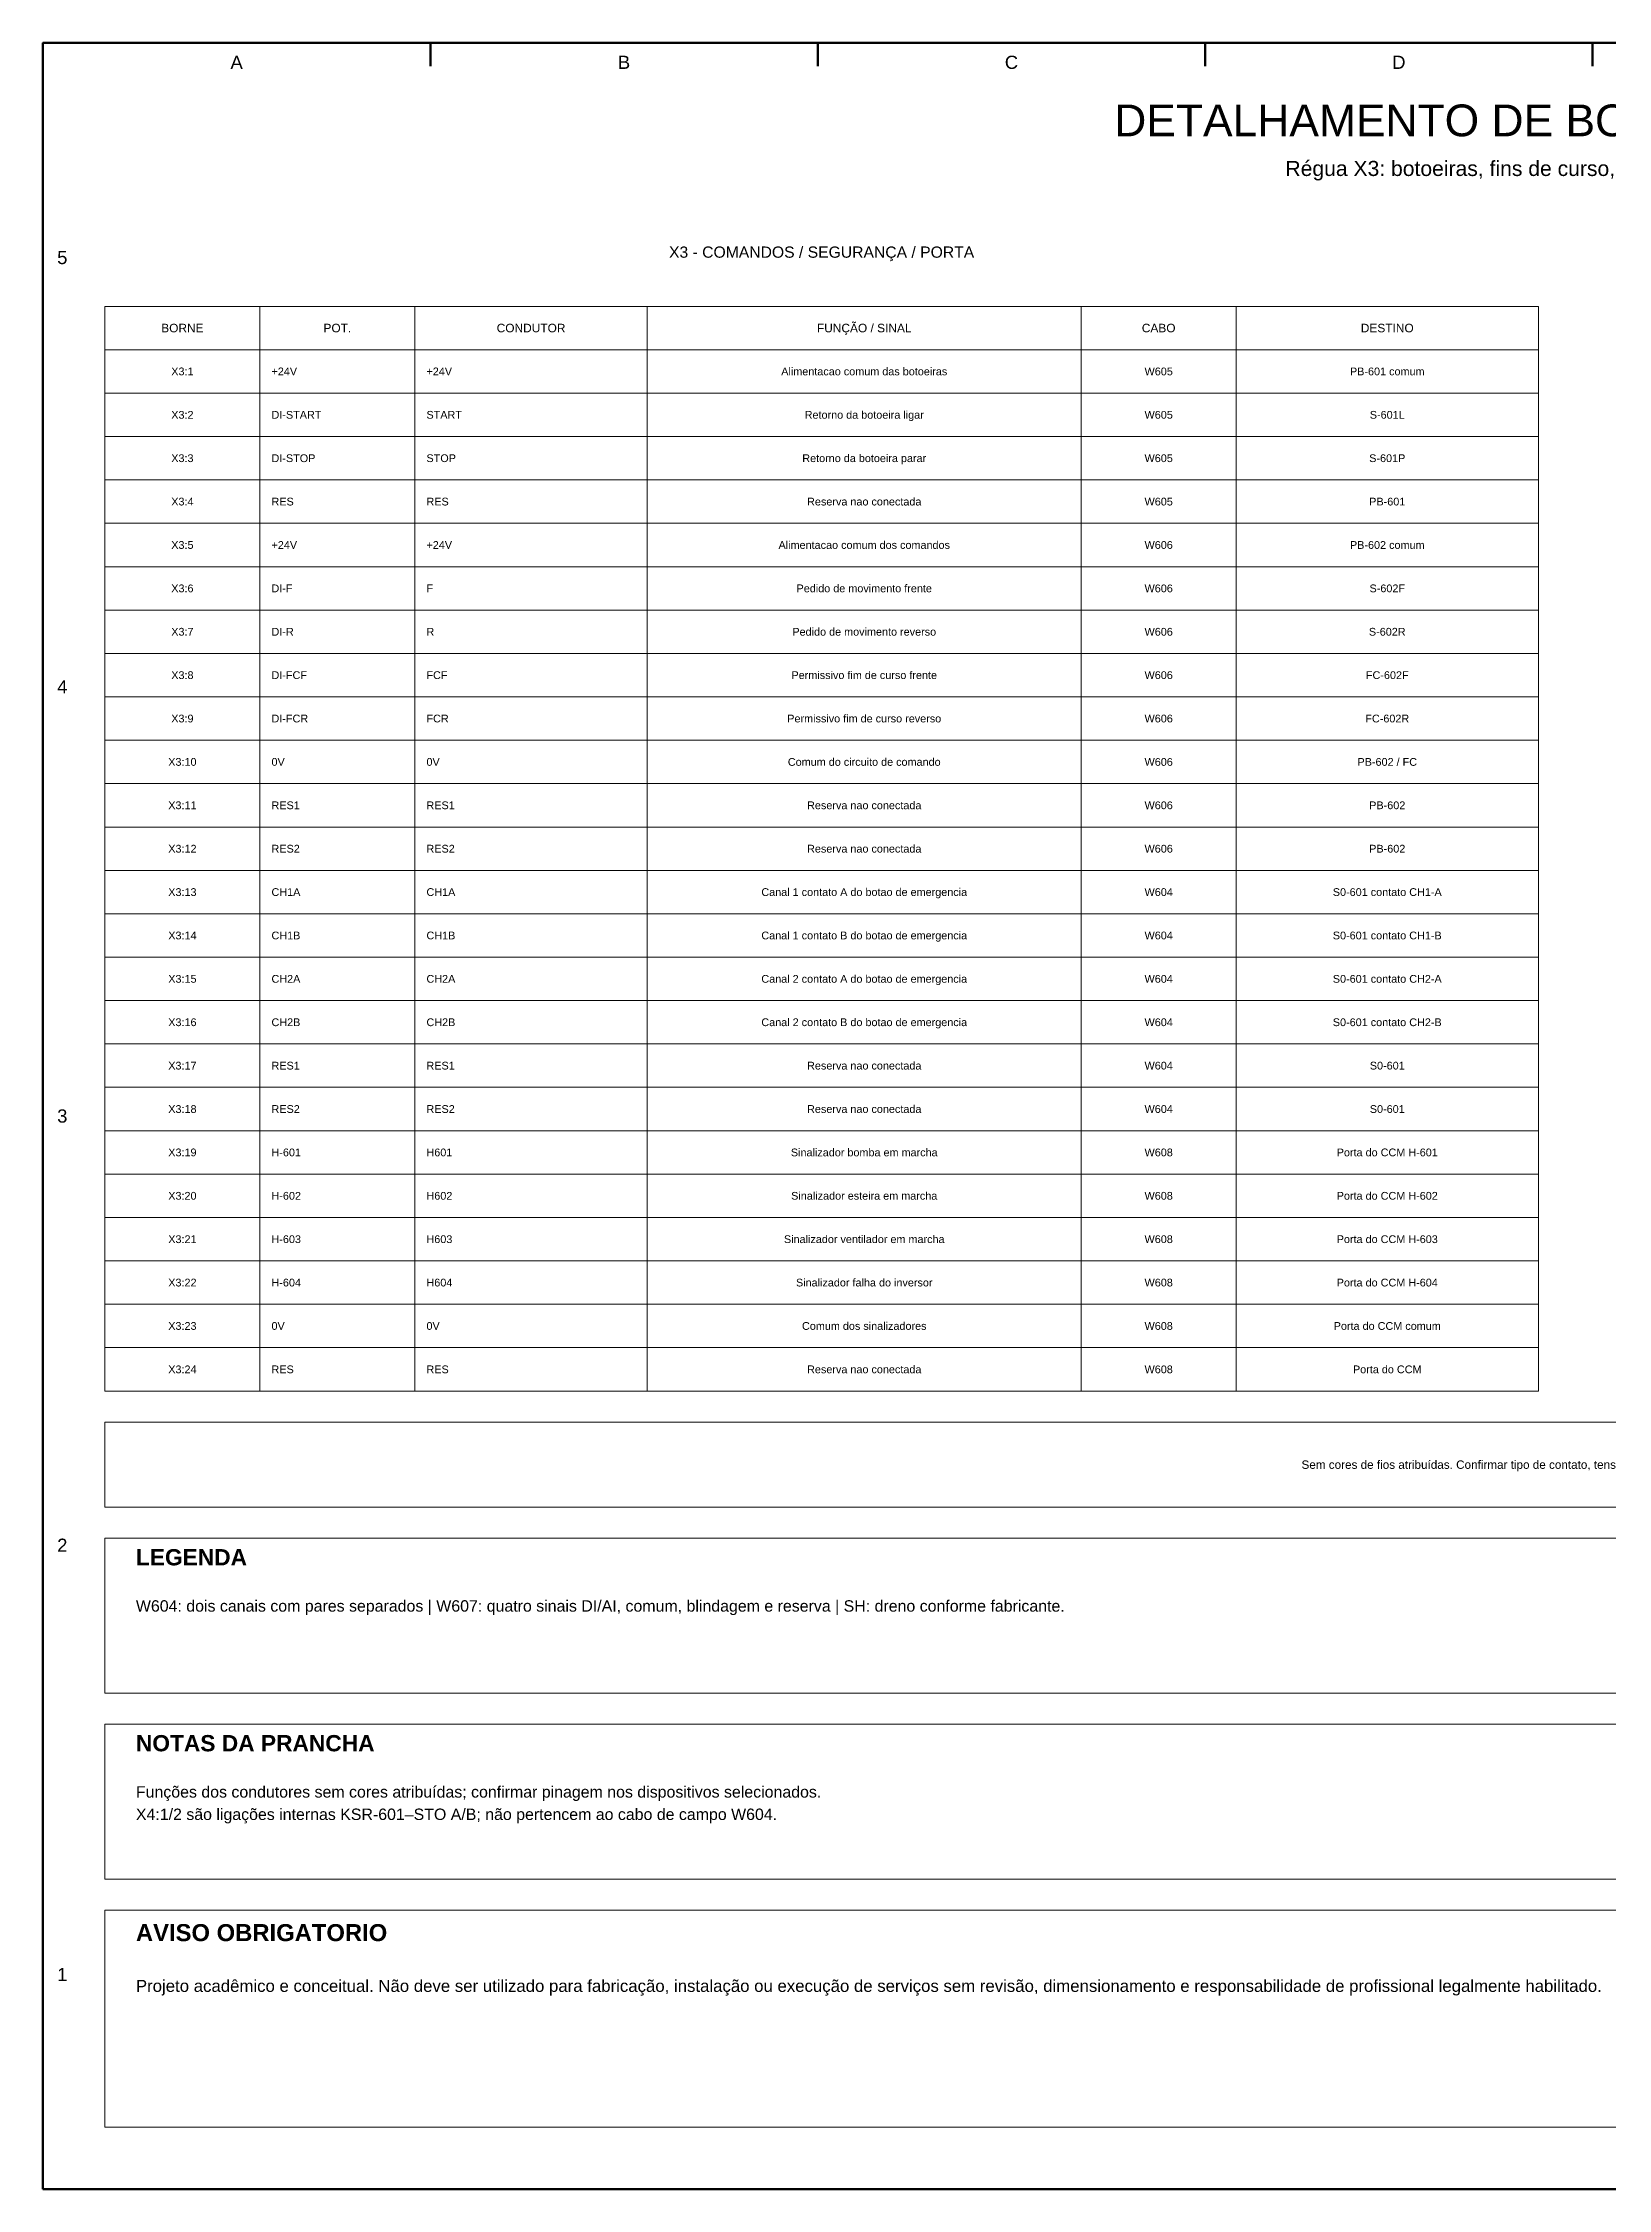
# Model space of a CAD drawing. Header units: millimetres. Extents: x 10 to 410, y 10 to 287.
# Drawn here: x 10 to 212, y 10 to 287 of the extents above; entities that cross this region are included whole.
import ezdxf
from ezdxf.enums import TextEntityAlignment as Align

# ---------------------------------------------------------------- set-up
doc = ezdxf.new("R2010")
doc.units = ezdxf.units.MM
for name, color, linetype, lineweight in [('00_MOLDURA', 7, 'CONTINUOUS', 50), ('02_TEXTO', 7, 'CONTINUOUS', 18), ('09_BORNES', 145, 'CONTINUOUS', 25), ('12_LEGENDA', 7, 'CONTINUOUS', 18), ('13_NOTAS', 7, 'CONTINUOUS', 18)]:
    doc.layers.add(name, color=color, linetype=linetype, lineweight=lineweight)
doc.styles.add('PORTFOLIO_TEXTO', font='arial.ttf')
doc.styles.add('PORTFOLIO_TITULO', font='arialbd.ttf', dxfattribs={"width": 0.92})

msp = doc.modelspace()

# ---------------------------------------------------------------- linework, layer by layer
at = {"layer": '00_MOLDURA'}
for p, q in [((60, 287), (60, 284)), ((110, 287), (110, 284)), ((160, 287), (160, 284)), ((210, 287), (210, 284))]:
    msp.add_line(p, q, dxfattribs=at)
msp.add_lwpolyline([(10, 10), (410, 10), (410, 287), (10, 287)], close=True, dxfattribs=at)
at = {"layer": '12_LEGENDA'}
for p, q in [((38, 113), (38, 253)), ((58, 113), (58, 253)), ((88, 113), (88, 253)), ((144, 113), (144, 253)), ((164, 113), (164, 253)), ((18, 247.4), (203, 247.4)), ((18, 241.8), (203, 241.8)), ((18, 236.2), (203, 236.2)), ((18, 230.6), (203, 230.6)), ((18, 225), (203, 225)), ((18, 219.4), (203, 219.4)), ((18, 213.8), (203, 213.8)), ((18, 208.2), (203, 208.2)), ((18, 202.6), (203, 202.6)), ((18, 197), (203, 197)), ((18, 191.4), (203, 191.4)), ((18, 185.8), (203, 185.8)), ((18, 180.2), (203, 180.2)), ((18, 174.6), (203, 174.6)), ((18, 169), (203, 169)), ((18, 163.4), (203, 163.4)), ((18, 157.8), (203, 157.8)), ((18, 152.2), (203, 152.2)), ((18, 146.6), (203, 146.6)), ((18, 141), (203, 141)), ((18, 135.4), (203, 135.4)), ((18, 129.8), (203, 129.8)), ((18, 124.2), (203, 124.2)), ((18, 118.6), (203, 118.6))]:
    msp.add_line(p, q, dxfattribs=at)
for points in [[(18, 113), (203, 113), (203, 253), (18, 253)], [(18, 74), (224, 74), (224, 94), (18, 94)]]:
    msp.add_lwpolyline(points, close=True, dxfattribs=at)
at = {"layer": '13_NOTAS'}
for points in [[(18, 98), (402, 98), (402, 109), (18, 109)], [(18, 50), (224, 50), (224, 70), (18, 70)], [(18, 18), (224, 18), (224, 46), (18, 46)]]:
    msp.add_lwpolyline(points, close=True, dxfattribs=at)

# ---------------------------------------------------------------- texts
at = {"layer": '00_MOLDURA', "style": 'PORTFOLIO_TEXTO'}
for s, p in [('A', (35, 284.5)), ('B', (85, 284.5)), ('C', (135, 284.5)), ('D', (185, 284.5)), ('5', (12.5, 259.3)), ('4', (12.5, 203.9)), ('3', (12.5, 148.5)), ('2', (12.5, 93.1)), ('1', (12.5, 37.7))]:
    msp.add_text(s, height=1.7, dxfattribs=at).set_placement(p, align=Align.MIDDLE_CENTER)
at = {"layer": '02_TEXTO', "style": 'PORTFOLIO_TEXTO'}
for s, height, p in [('DETALHAMENTO DE BORNES DE COMANDO', 4.1, (210, 277)), ('Régua X3: botoeiras, fins de curso, emergência e porta | X4: VFD', 1.95, (210, 270.8))]:
    msp.add_text(s, height=height, dxfattribs=at).set_placement(p, align=Align.MIDDLE_CENTER)
for s, p in [('+24V', (39.5, 244.6)), ('+24V', (59.5, 244.6)), ('DI-START', (39.5, 239)), ('START', (59.5, 239)), ('DI-STOP', (39.5, 233.4)), ('STOP', (59.5, 233.4)), ('RES', (39.5, 227.8)), ('RES', (59.5, 227.8)), ('+24V', (39.5, 222.2)), ('+24V', (59.5, 222.2)), ('DI-F', (39.5, 216.6)), ('F', (59.5, 216.6)), ('DI-R', (39.5, 211)), ('R', (59.5, 211)), ('DI-FCF', (39.5, 205.4)), ('FCF', (59.5, 205.4)), ('DI-FCR', (39.5, 199.8)), ('FCR', (59.5, 199.8)), ('0V', (39.5, 194.2)), ('0V', (59.5, 194.2)), ('RES1', (39.5, 188.6)), ('RES1', (59.5, 188.6)), ('RES2', (39.5, 183)), ('RES2', (59.5, 183)), ('CH1A', (39.5, 177.4)), ('CH1A', (59.5, 177.4)), ('CH1B', (39.5, 171.8)), ('CH1B', (59.5, 171.8)), ('CH2A', (39.5, 166.2)), ('CH2A', (59.5, 166.2)), ('CH2B', (39.5, 160.6)), ('CH2B', (59.5, 160.6)), ('RES1', (39.5, 155)), ('RES1', (59.5, 155)), ('RES2', (39.5, 149.4)), ('RES2', (59.5, 149.4)), ('H-601', (39.5, 143.8)), ('H601', (59.5, 143.8)), ('H-602', (39.5, 138.2)), ('H602', (59.5, 138.2)), ('H-603', (39.5, 132.6)), ('H603', (59.5, 132.6)), ('H-604', (39.5, 127)), ('H604', (59.5, 127)), ('0V', (39.5, 121.4)), ('0V', (59.5, 121.4)), ('RES', (39.5, 115.8)), ('RES', (59.5, 115.8))]:
    msp.add_text(s, height=1, dxfattribs=at).set_placement(p, align=Align.MIDDLE_LEFT)
at = {"layer": '09_BORNES', "style": 'PORTFOLIO_TEXTO'}
msp.add_text('X3 - COMANDOS / SEGURANÇA / PORTA', height=1.45, dxfattribs=at).set_placement((110.5, 260), align=Align.MIDDLE_CENTER)
at = {"layer": '12_LEGENDA', "style": 'PORTFOLIO_TEXTO'}
for s, height, p in [('BORNE', 1.1, (28, 250.2)), ('POT.', 1.1, (48, 250.2)), ('CONDUTOR', 1.1, (73, 250.2)), ('FUNÇÃO / SINAL', 1.1, (116, 250.2)), ('CABO', 1.1, (154, 250.2)), ('DESTINO', 1.1, (183.5, 250.2)), ('X3:1', 1, (28, 244.6)), ('Alimentacao comum das botoeiras', 1, (116, 244.6)), ('W605', 1, (154, 244.6)), ('PB-601 comum', 1, (183.5, 244.6)), ('X3:2', 1, (28, 239)), ('Retorno da botoeira ligar', 1, (116, 239)), ('W605', 1, (154, 239)), ('S-601L', 1, (183.5, 239)), ('X3:3', 1, (28, 233.4)), ('Retorno da botoeira parar', 1, (116, 233.4)), ('W605', 1, (154, 233.4)), ('S-601P', 1, (183.5, 233.4)), ('X3:4', 1, (28, 227.8)), ('Reserva nao conectada', 1, (116, 227.8)), ('W605', 1, (154, 227.8)), ('PB-601', 1, (183.5, 227.8)), ('X3:5', 1, (28, 222.2)), ('Alimentacao comum dos comandos', 1, (116, 222.2)), ('W606', 1, (154, 222.2)), ('PB-602 comum', 1, (183.5, 222.2)), ('X3:6', 1, (28, 216.6)), ('Pedido de movimento frente', 1, (116, 216.6)), ('W606', 1, (154, 216.6)), ('S-602F', 1, (183.5, 216.6)), ('X3:7', 1, (28, 211)), ('Pedido de movimento reverso', 1, (116, 211)), ('W606', 1, (154, 211)), ('S-602R', 1, (183.5, 211)), ('X3:8', 1, (28, 205.4)), ('Permissivo fim de curso frente', 1, (116, 205.4)), ('W606', 1, (154, 205.4)), ('FC-602F', 1, (183.5, 205.4)), ('X3:9', 1, (28, 199.8)), ('Permissivo fim de curso reverso', 1, (116, 199.8)), ('W606', 1, (154, 199.8)), ('FC-602R', 1, (183.5, 199.8)), ('X3:10', 1, (28, 194.2)), ('Comum do circuito de comando', 1, (116, 194.2)), ('W606', 1, (154, 194.2)), ('PB-602 / FC', 1, (183.5, 194.2)), ('X3:11', 1, (28, 188.6)), ('Reserva nao conectada', 1, (116, 188.6)), ('W606', 1, (154, 188.6)), ('PB-602', 1, (183.5, 188.6)), ('X3:12', 1, (28, 183)), ('Reserva nao conectada', 1, (116, 183)), ('W606', 1, (154, 183)), ('PB-602', 1, (183.5, 183)), ('X3:13', 1, (28, 177.4)), ('Canal 1 contato A do botao de emergencia', 1, (116, 177.4)), ('W604', 1, (154, 177.4)), ('S0-601 contato CH1-A', 1, (183.5, 177.4)), ('X3:14', 1, (28, 171.8)), ('Canal 1 contato B do botao de emergencia', 1, (116, 171.8)), ('W604', 1, (154, 171.8)), ('S0-601 contato CH1-B', 1, (183.5, 171.8)), ('X3:15', 1, (28, 166.2)), ('Canal 2 contato A do botao de emergencia', 1, (116, 166.2)), ('W604', 1, (154, 166.2)), ('S0-601 contato CH2-A', 1, (183.5, 166.2)), ('X3:16', 1, (28, 160.6)), ('Canal 2 contato B do botao de emergencia', 1, (116, 160.6)), ('W604', 1, (154, 160.6)), ('S0-601 contato CH2-B', 1, (183.5, 160.6)), ('X3:17', 1, (28, 155)), ('Reserva nao conectada', 1, (116, 155)), ('W604', 1, (154, 155)), ('S0-601', 1, (183.5, 155)), ('X3:18', 1, (28, 149.4)), ('Reserva nao conectada', 1, (116, 149.4)), ('W604', 1, (154, 149.4)), ('S0-601', 1, (183.5, 149.4)), ('X3:19', 1, (28, 143.8)), ('Sinalizador bomba em marcha', 1, (116, 143.8)), ('W608', 1, (154, 143.8)), ('Porta do CCM H-601', 1, (183.5, 143.8)), ('X3:20', 1, (28, 138.2)), ('Sinalizador esteira em marcha', 1, (116, 138.2)), ('W608', 1, (154, 138.2)), ('Porta do CCM H-602', 1, (183.5, 138.2)), ('X3:21', 1, (28, 132.6)), ('Sinalizador ventilador em marcha', 1, (116, 132.6)), ('W608', 1, (154, 132.6)), ('Porta do CCM H-603', 1, (183.5, 132.6)), ('X3:22', 1, (28, 127)), ('Sinalizador falha do inversor', 1, (116, 127)), ('W608', 1, (154, 127)), ('Porta do CCM H-604', 1, (183.5, 127)), ('X3:23', 1, (28, 121.4)), ('Comum dos sinalizadores', 1, (116, 121.4)), ('W608', 1, (154, 121.4)), ('Porta do CCM comum', 1, (183.5, 121.4)), ('Reserva nao conectada', 1, (116, 115.8)), ('Porta do CCM', 1, (183.5, 115.8)), ('X3:24', 1, (28, 115.8)), ('W608', 1, (154, 115.8))]:
    msp.add_text(s, height=height, dxfattribs=at).set_placement(p, align=Align.MIDDLE_CENTER)
at = {"layer": '12_LEGENDA', "style": 'PORTFOLIO_TITULO'}
msp.add_text('LEGENDA', height=2.1, dxfattribs=at).set_placement((22, 90.5))
at = {"layer": '12_LEGENDA', "insert": (22, 86), "char_height": 1.47, "width": 198, "attachment_point": 1, "line_spacing_factor": 1.18, "style": 'PORTFOLIO_TEXTO'}
msp.add_mtext('W604: dois canais com pares separados | W607: quatro sinais DI/AI, comum, blindagem e reserva | SH: dreno conforme fabricante.', dxfattribs=at)
at = {"layer": '13_NOTAS', "style": 'PORTFOLIO_TEXTO'}
msp.add_text('Sem cores de fios atribuídas. Confirmar tipo de contato, tensão e pinagem no manual dos dispositivos definidos.', height=1.08, dxfattribs=at).set_placement((210, 103.5), align=Align.MIDDLE_CENTER)
at = {"layer": '13_NOTAS', "style": 'PORTFOLIO_TITULO'}
for s, height, p in [('NOTAS DA PRANCHA', 2.1, (22, 66.5)), ('AVISO OBRIGATORIO', 2.2, (22, 42))]:
    msp.add_text(s, height=height, dxfattribs=at).set_placement(p)
at = {"layer": '13_NOTAS', "width": 198, "attachment_point": 1, "line_spacing_factor": 1.18, "style": 'PORTFOLIO_TEXTO'}
for s, insert, char_height in [('Funções dos condutores sem cores atribuídas; confirmar pinagem nos dispositivos selecionados.\\PX4:1/2 são ligações internas KSR-601–STO A/B; não pertencem ao cabo de campo W604.', (22, 62), 1.47), ('Projeto acadêmico e conceitual. Não deve ser utilizado para fabricação, instalação ou execução de serviços sem revisão, dimensionamento e responsabilidade de profissional legalmente habilitado.', (22, 37), 1.55)]:
    msp.add_mtext(s, dxfattribs=dict(at, insert=insert, char_height=char_height))

doc.saveas('drawing.dxf')
